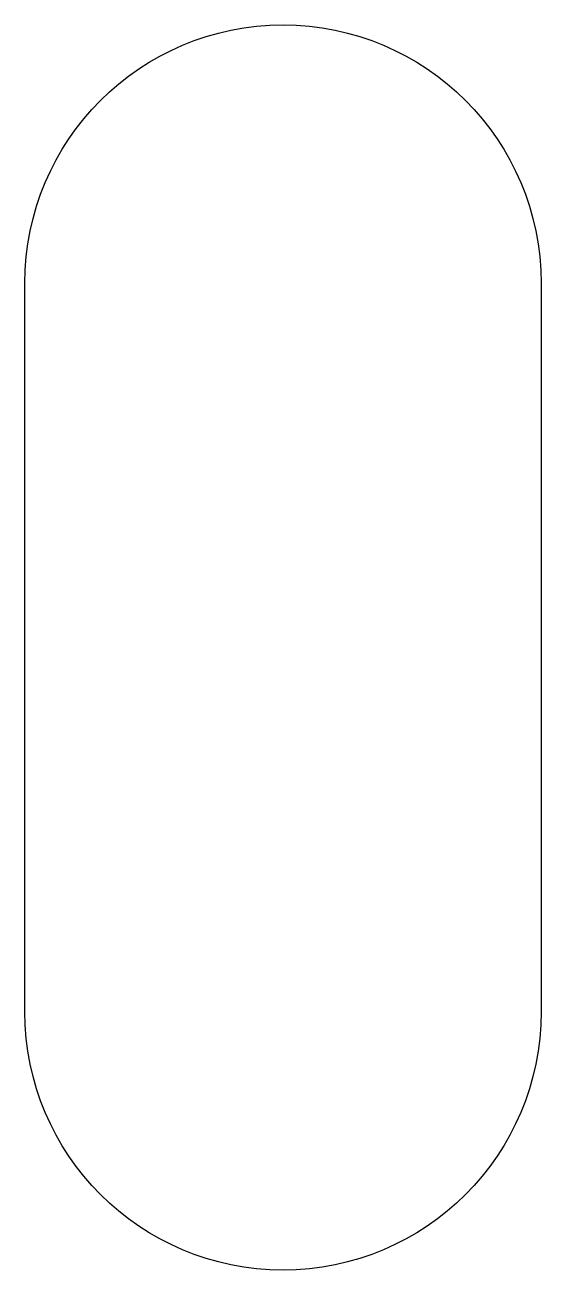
# Model space of a CAD drawing. Header units: inches. Extents: x -8.62 to -6, y 3.09 to 9.41.
import ezdxf

# ---------------------------------------------------------------- set-up
doc = ezdxf.new("R2010")
doc.units = ezdxf.units.IN
doc.layers.get('0').update_dxf_attribs({"linetype": 'CONTINUOUS'})

msp = doc.modelspace()

# ---------------------------------------------------------------- linework, layer by layer
msp.add_lwpolyline([(-8.62, 4.4), (-8.62, 8.1, -1), (-6, 8.1), (-6, 4.4, -1)], format="xyb", close=True)

doc.saveas('drawing.dxf')
